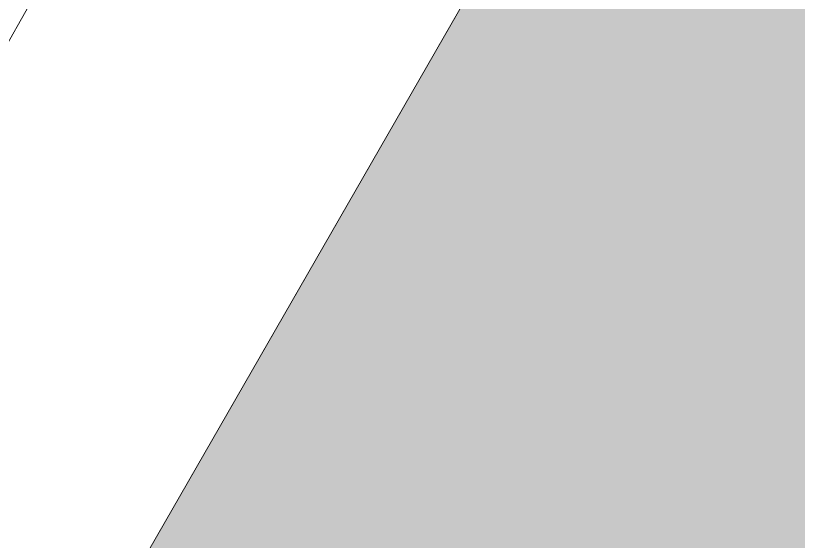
# Model space of a CAD drawing. Header units: metres. Extents: x -6 to 1255, y -2 to 532.
# Drawn here: x 951.63 to 956.78, y 345.19 to 348.65 of the extents above; entities that cross this region are included whole.
import ezdxf

# ---------------------------------------------------------------- set-up
doc = ezdxf.new("R2010")
doc.units = ezdxf.units.M
doc.header["$MEASUREMENT"] = 0
for name, color, linetype, lineweight, true_color in [('TPX_BUILDINGS', 7, 'CONTINUOUS', 0, 0x000000), ('TPX_BUILDINGS_HATCH', 7, 'CONTINUOUS', 0, 0xf0f0f0), ('TPX_CADASTRES', 7, 'CONTINUOUS', 0, 0x646464), ('TPX_RAILWAYS_AXES', 7, 'CONTINUOUS', 0, 0x464646)]:
    doc.layers.add(name, color=color, linetype=linetype, lineweight=lineweight, true_color=true_color)

msp = doc.modelspace()

# ---------------------------------------------------------------- hatches: boundary and pattern name
at = {"layer": 'TPX_BUILDINGS_HATCH'}
h = msp.add_hatch(color=256, dxfattribs=at)
h.paths.add_polyline_path([(953.8077, 347.4068), (951.8702, 344.0343), (971.6092, 335.2238), (975.7097, 333.3938), (976.4797, 334.7538), (977.9997, 337.4438), (980.4797, 341.8438), (981.1427, 343.0133), (981.7097, 344.0138), (982.4397, 345.2938), (982.6297, 345.6338), (984.4402, 348.8438), (983.1302, 349.4338), (974.7402, 353.1943), (972.2402, 354.3143), (968.0102, 356.2143), (965.0202, 357.5543), (964.7102, 357.6943), (964.4077, 357.8303), (962.1102, 358.8643), (960.7402, 359.4743), (954.1777, 348.0513), (953.8077, 347.4068)])
h.paths.add_polyline_path([(970.0797, 346.4548), (971.7697, 350.1648), (976.0097, 348.2248), (974.2597, 344.6348), (970.0797, 346.4548)], flags=16)

# ---------------------------------------------------------------- linework, layer by layer
at = {"layer": 'TPX_BUILDINGS', "elevation": 0.0421}
msp.add_lwpolyline([(953.8077, 347.4068), (951.8702, 344.0343), (971.6092, 335.2238), (975.7097, 333.3938), (976.4797, 334.7538), (977.9997, 337.4438), (980.4797, 341.8438), (981.1427, 343.0133), (981.7097, 344.0138), (982.4397, 345.2938), (982.6297, 345.6338), (984.4402, 348.8438), (983.1302, 349.4338), (974.7402, 353.1943), (972.2402, 354.3143), (968.0102, 356.2143), (965.0202, 357.5543), (964.7102, 357.6943), (964.4077, 357.8303), (962.1102, 358.8643), (960.7402, 359.4743), (954.1777, 348.0513)], close=True, dxfattribs=at)
at = {"layer": 'TPX_CADASTRES', "elevation": 0.0241}
msp.add_lwpolyline([(960.7402, 359.4746), (951.8702, 344.0346), (975.7097, 333.3941), (976.4797, 334.7541), (977.9997, 337.4441), (980.4797, 341.8441), (981.7097, 344.0141), (982.4397, 345.2941), (982.6297, 345.6341), (984.4402, 348.8441), (983.1302, 349.4341), (974.7402, 353.1946), (972.2402, 354.3146), (968.0102, 356.2146), (965.0202, 357.5546), (964.7102, 357.6946), (962.1102, 358.8646)], close=True, dxfattribs=at)
at = {"layer": 'TPX_RAILWAYS_AXES', "elevation": 0.0331}
msp.add_lwpolyline([(1050.556, 529.6442), (1012.3092, 454.5343), (970.5387, 381.933), (905.297, 266.8319), (876.1239, 216.9724), (841.1604, 145.7414), (828.4921, 125.8439), (819.1749, 113.6661), (801.6158, 93.3081), (793.8797, 83.45), (785.8517, 72.1955), (776.6194, 57.4727), (756.249, 16.6559), (749.7515, 0)], dxfattribs=at)

doc.saveas('drawing.dxf')
